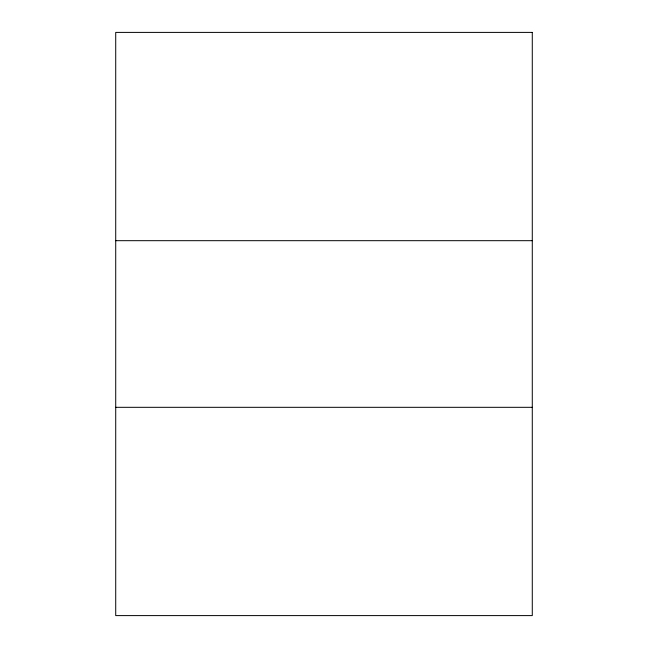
<?xml version="1.0" encoding="UTF-8"?>
<svg xmlns="http://www.w3.org/2000/svg" width="648" height="648" viewBox="0 0 648 648"><rect width="100%" height="100%" fill="white"/><g stroke="black" fill="none" stroke-linecap="round" stroke-linejoin="round"><path stroke-width="0.97" d="M115.717 240.683L532.283 240.683M115.717 407.317L532.283 407.317M532.283 32.4L115.717 32.4L115.717 615.6L532.283 615.6L532.283 32.4"/></g></svg>
